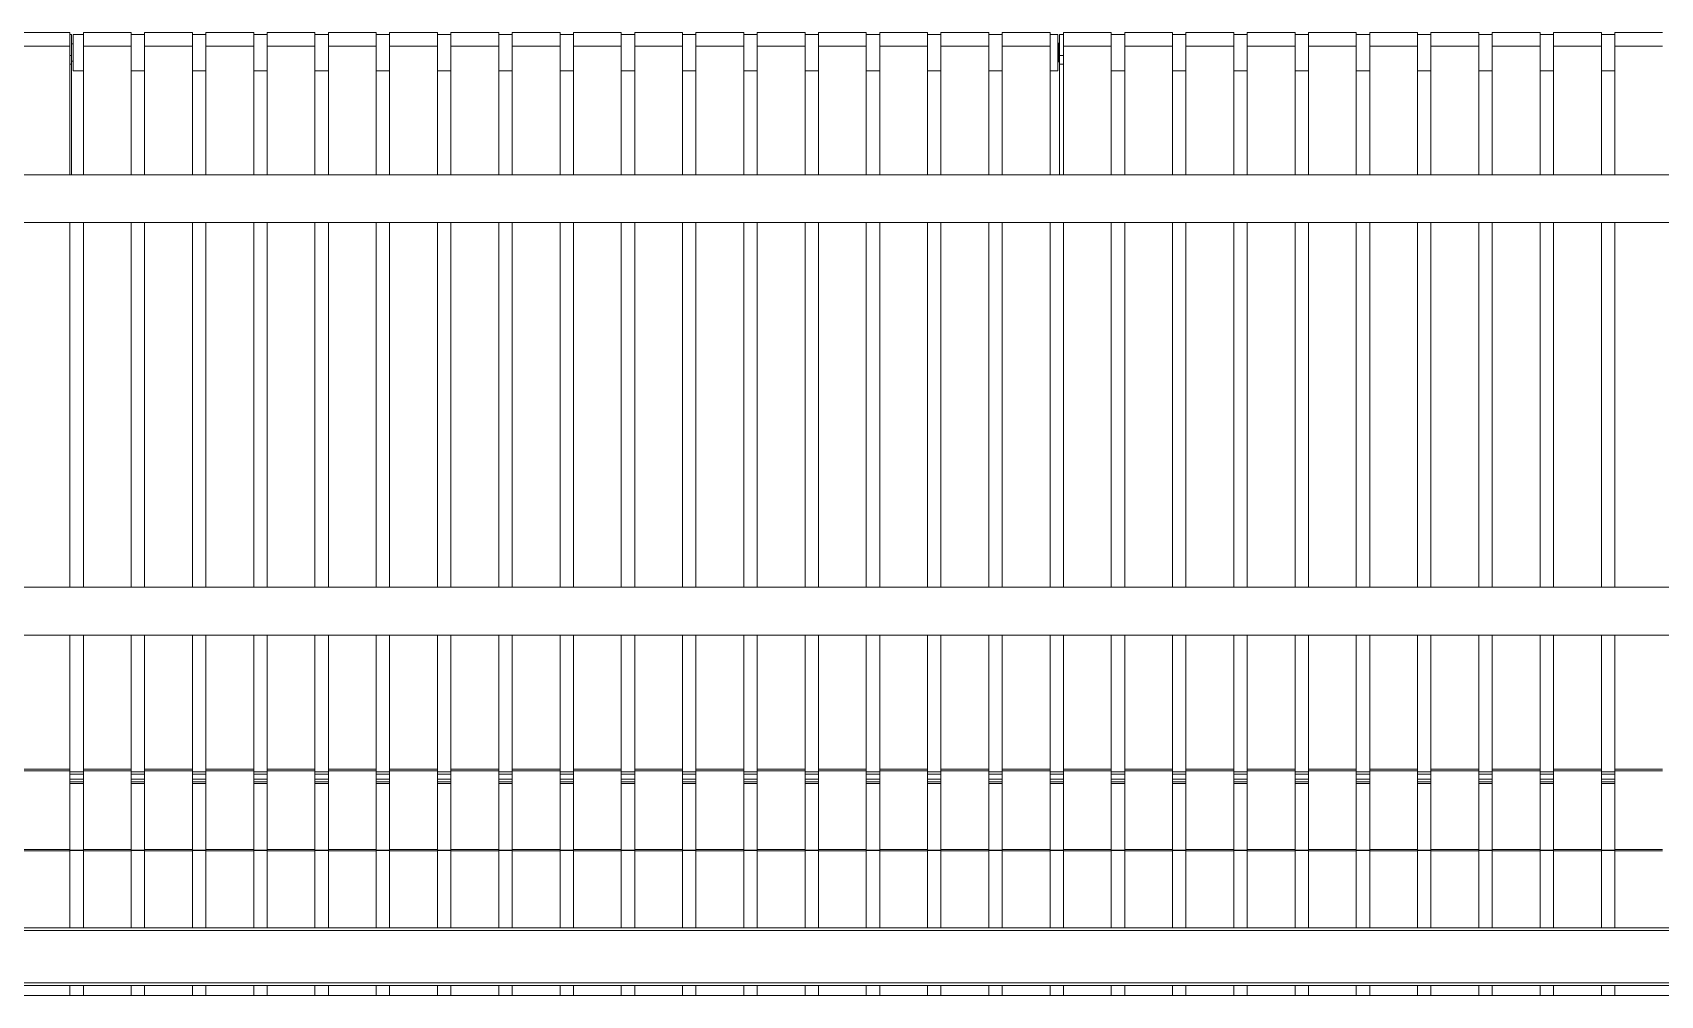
# Model space of a CAD drawing. Extents: x -2187 to 96136, y -11110 to 52208.
# Drawn here: x 16764 to 18465, y 16064 to 17070 of the extents above; entities that cross this region are included whole.
import ezdxf

# ---------------------------------------------------------------- set-up
doc = ezdxf.new("R2010")
doc.units = 0
doc.header["$LTSCALE"] = 1000
doc.header["$MEASUREMENT"] = 0

msp = doc.modelspace()

# ---------------------------------------------------------------- linework, layer by layer
at = {"color": 7, "linetype": 'Continuous', "lineweight": 15}
for p, q in [((16803.08, 17069.854), (16753.08, 17069.854)), ((16803.08, 17069.854), (16803.08, 17055.651)), ((16804.787, 17067.986), (16803.08, 17067.986)), ((16804.787, 17067.986), (16804.787, 17045.868)), ((16817.08, 17067.986), (16806.287, 17067.986)), ((16806.287, 17067.986), (16806.287, 17066.646)), ((16806.287, 17066.646), (16806.287, 17029.986)), ((16867.08, 17069.854), (16817.08, 17069.854)), ((16817.08, 17069.854), (16817.08, 17055.651)), ((16867.08, 17069.854), (16867.08, 17055.651)), ((16881.08, 17067.986), (16867.08, 17067.986)), ((16931.08, 17069.854), (16881.08, 17069.854)), ((16881.08, 17069.854), (16881.08, 17055.651)), ((16931.08, 17069.854), (16931.08, 17055.651)), ((16945.08, 17067.986), (16931.08, 17067.986)), ((16995.08, 17069.854), (16945.08, 17069.854)), ((16945.08, 17069.854), (16945.08, 17055.651)), ((16995.08, 17069.854), (16995.08, 17055.651)), ((17009.08, 17067.986), (16995.08, 17067.986)), ((17059.08, 17069.854), (17009.08, 17069.854)), ((17009.08, 17069.854), (17009.08, 17055.651)), ((17059.08, 17069.854), (17059.08, 17055.651)), ((17073.08, 17067.986), (17059.08, 17067.986)), ((17123.08, 17069.854), (17073.08, 17069.854)), ((17073.08, 17069.854), (17073.08, 17055.651)), ((17123.08, 17069.854), (17123.08, 17055.651)), ((17137.08, 17067.986), (17123.08, 17067.986)), ((17187.08, 17069.854), (17137.08, 17069.854)), ((17137.08, 17069.854), (17137.08, 17055.651)), ((17187.08, 17069.854), (17187.08, 17055.651)), ((17201.08, 17067.986), (17187.08, 17067.986)), ((17251.08, 17069.854), (17201.08, 17069.854)), ((17201.08, 17069.854), (17201.08, 17055.651)), ((17251.08, 17069.854), (17251.08, 17055.651)), ((17265.08, 17067.986), (17251.08, 17067.986)), ((17315.08, 17069.854), (17265.08, 17069.854)), ((17265.08, 17069.854), (17265.08, 17055.651)), ((17315.08, 17069.854), (17315.08, 17055.651)), ((17329.08, 17067.986), (17315.08, 17067.986)), ((17379.08, 17069.854), (17329.08, 17069.854)), ((17329.08, 17069.854), (17329.08, 17055.651)), ((17379.08, 17069.854), (17379.08, 17055.651)), ((17393.08, 17067.986), (17379.08, 17067.986)), ((17443.08, 17069.854), (17393.08, 17069.854)), ((17393.08, 17069.854), (17393.08, 17055.651)), ((17443.08, 17069.854), (17443.08, 17055.651)), ((17457.08, 17067.986), (17443.08, 17067.986)), ((17507.08, 17069.854), (17457.08, 17069.854)), ((17457.08, 17069.854), (17457.08, 17055.651)), ((17507.08, 17069.854), (17507.08, 17055.651)), ((17521.08, 17067.986), (17507.08, 17067.986)), ((17571.08, 17069.854), (17521.08, 17069.854)), ((17521.08, 17069.854), (17521.08, 17055.651)), ((17571.08, 17069.854), (17571.08, 17055.651)), ((17585.08, 17067.986), (17571.08, 17067.986)), ((17635.08, 17069.854), (17585.08, 17069.854)), ((17585.08, 17069.854), (17585.08, 17055.651)), ((17635.08, 17069.854), (17635.08, 17055.651)), ((17649.08, 17067.986), (17635.08, 17067.986)), ((17699.08, 17069.854), (17649.08, 17069.854)), ((17649.08, 17069.854), (17649.08, 17055.651)), ((17699.08, 17069.854), (17699.08, 17055.651)), ((17713.08, 17067.986), (17699.08, 17067.986)), ((17763.08, 17069.854), (17713.08, 17069.854)), ((17713.08, 17069.854), (17713.08, 17055.651)), ((17763.08, 17069.854), (17763.08, 17055.651)), ((17777.08, 17067.986), (17763.08, 17067.986)), ((17827.08, 17069.854), (17777.08, 17069.854)), ((17777.08, 17069.854), (17777.08, 17055.651)), ((17827.08, 17069.854), (17827.08, 17055.651)), ((17835.287, 17067.986), (17827.08, 17067.986)), ((17835.287, 17067.986), (17835.287, 17066.646)), ((17835.287, 17066.646), (17835.287, 17029.986)), ((17841.08, 17067.986), (17836.787, 17067.986)), ((17836.787, 17067.986), (17836.787, 17045.868)), ((17891.08, 17069.854), (17841.08, 17069.854)), ((17841.08, 17069.854), (17841.08, 17055.651)), ((17891.08, 17069.854), (17891.08, 17055.651)), ((17905.08, 17067.986), (17891.08, 17067.986)), ((17905.08, 17067.986), (17891.08, 17067.986)), ((17955.08, 17069.854), (17905.08, 17069.854)), ((17905.08, 17069.854), (17905.08, 17055.651)), ((17955.08, 17069.854), (17955.08, 17055.651)), ((17969.08, 17067.986), (17955.08, 17067.986)), ((17969.08, 17067.986), (17955.08, 17067.986)), ((18019.08, 17069.854), (17969.08, 17069.854)), ((17969.08, 17069.854), (17969.08, 17055.651)), ((18019.08, 17069.854), (18019.08, 17055.651)), ((18033.08, 17067.986), (18019.08, 17067.986)), ((18033.08, 17067.986), (18019.08, 17067.986)), ((18083.08, 17069.854), (18033.08, 17069.854)), ((18033.08, 17069.854), (18033.08, 17055.651)), ((18083.08, 17069.854), (18083.08, 17055.651)), ((18097.08, 17067.986), (18083.08, 17067.986)), ((18097.08, 17067.986), (18083.08, 17067.986)), ((18147.08, 17069.854), (18097.08, 17069.854)), ((18097.08, 17069.854), (18097.08, 17055.651)), ((18147.08, 17069.854), (18147.08, 17055.651)), ((18161.08, 17067.986), (18147.08, 17067.986)), ((18161.08, 17067.986), (18147.08, 17067.986)), ((18211.08, 17069.854), (18161.08, 17069.854)), ((18161.08, 17069.854), (18161.08, 17055.651)), ((18211.08, 17069.854), (18211.08, 17055.651)), ((18225.08, 17067.986), (18211.08, 17067.986)), ((18225.08, 17067.986), (18211.08, 17067.986)), ((18275.08, 17069.854), (18225.08, 17069.854)), ((18225.08, 17069.854), (18225.08, 17055.651)), ((18275.08, 17069.854), (18275.08, 17055.651)), ((18289.08, 17067.986), (18275.08, 17067.986)), ((18289.08, 17067.986), (18275.08, 17067.986)), ((18339.08, 17069.854), (18289.08, 17069.854)), ((18289.08, 17069.854), (18289.08, 17055.651)), ((18339.08, 17069.854), (18339.08, 17055.651)), ((18353.08, 17067.986), (18339.08, 17067.986)), ((18353.08, 17067.986), (18339.08, 17067.986)), ((18403.08, 17069.854), (18353.08, 17069.854)), ((18353.08, 17069.854), (18353.08, 17055.651)), ((18403.08, 17069.854), (18403.08, 17055.651)), ((18417.08, 17067.986), (18403.08, 17067.986)), ((18417.08, 17067.986), (18403.08, 17067.986)), ((18467.08, 17069.854), (18417.08, 17069.854)), ((18417.08, 17069.854), (18417.08, 17055.651)), ((16803.08, 17055.651), (16753.08, 17055.651)), ((16803.08, 16921.188), (16803.08, 17055.651)), ((16806.287, 17057.986), (16804.787, 17057.986)), ((16804.787, 17045.868), (16804.787, 17036.828)), ((16867.08, 17055.651), (16817.08, 17055.651)), ((16817.08, 16921.188), (16817.08, 17055.651)), ((16867.08, 16921.188), (16867.08, 17055.651)), ((16931.08, 17055.651), (16881.08, 17055.651)), ((16881.08, 16921.188), (16881.08, 17055.651)), ((16931.08, 16921.188), (16931.08, 17055.651)), ((16995.08, 17055.651), (16945.08, 17055.651)), ((16945.08, 16921.188), (16945.08, 17055.651)), ((16995.08, 16921.188), (16995.08, 17055.651)), ((17059.08, 17055.651), (17009.08, 17055.651)), ((17009.08, 16921.188), (17009.08, 17055.651)), ((17059.08, 16921.188), (17059.08, 17055.651)), ((17123.08, 17055.651), (17073.08, 17055.651)), ((17073.08, 16921.188), (17073.08, 17055.651)), ((17123.08, 16921.188), (17123.08, 17055.651)), ((17187.08, 17055.651), (17137.08, 17055.651)), ((17137.08, 16921.188), (17137.08, 17055.651)), ((17187.08, 16921.188), (17187.08, 17055.651)), ((17251.08, 17055.651), (17201.08, 17055.651)), ((17201.08, 16921.188), (17201.08, 17055.651)), ((17251.08, 16921.188), (17251.08, 17055.651)), ((17315.08, 17055.651), (17265.08, 17055.651)), ((17265.08, 16921.188), (17265.08, 17055.651)), ((17315.08, 16921.188), (17315.08, 17055.651)), ((17379.08, 17055.651), (17329.08, 17055.651)), ((17329.08, 16921.188), (17329.08, 17055.651)), ((17379.08, 16921.188), (17379.08, 17055.651)), ((17443.08, 17055.651), (17393.08, 17055.651)), ((17393.08, 16921.188), (17393.08, 17055.651)), ((17443.08, 16921.188), (17443.08, 17055.651)), ((17507.08, 17055.651), (17457.08, 17055.651)), ((17457.08, 16921.188), (17457.08, 17055.651)), ((17507.08, 16921.188), (17507.08, 17055.651)), ((17571.08, 17055.651), (17521.08, 17055.651)), ((17521.08, 16921.188), (17521.08, 17055.651)), ((17571.08, 16921.188), (17571.08, 17055.651)), ((17635.08, 17055.651), (17585.08, 17055.651)), ((17585.08, 16921.188), (17585.08, 17055.651)), ((17635.08, 16921.188), (17635.08, 17055.651)), ((17699.08, 17055.651), (17649.08, 17055.651)), ((17649.08, 16921.188), (17649.08, 17055.651)), ((17699.08, 16921.188), (17699.08, 17055.651)), ((17763.08, 17055.651), (17713.08, 17055.651)), ((17713.08, 16921.188), (17713.08, 17055.651)), ((17763.08, 16921.188), (17763.08, 17055.651)), ((17827.08, 17055.651), (17777.08, 17055.651)), ((17777.08, 16921.188), (17777.08, 17055.651)), ((17827.08, 16921.188), (17827.08, 17055.651)), ((17836.287, 17058.736), (17835.287, 17058.736)), ((17836.787, 17058.236), (17836.287, 17058.736)), ((17836.287, 17058.736), (17836.287, 17040.955)), ((17836.787, 17036.828), (17836.787, 17045.868)), ((17891.08, 17055.651), (17841.08, 17055.651)), ((17841.08, 16921.188), (17841.08, 17055.651)), ((17891.08, 16921.188), (17891.08, 17055.651)), ((17955.08, 17055.651), (17905.08, 17055.651)), ((17905.08, 16921.188), (17905.08, 17055.651)), ((17955.08, 16921.188), (17955.08, 17055.651)), ((18019.08, 17055.651), (17969.08, 17055.651)), ((17969.08, 16921.188), (17969.08, 17055.651)), ((18019.08, 16921.188), (18019.08, 17055.651)), ((18083.08, 17055.651), (18033.08, 17055.651)), ((18033.08, 16921.188), (18033.08, 17055.651)), ((18083.08, 16921.188), (18083.08, 17055.651)), ((18147.08, 17055.651), (18097.08, 17055.651)), ((18097.08, 16921.188), (18097.08, 17055.651)), ((18147.08, 16921.188), (18147.08, 17055.651)), ((18211.08, 17055.651), (18161.08, 17055.651)), ((18161.08, 16921.188), (18161.08, 17055.651)), ((18211.08, 16921.188), (18211.08, 17055.651)), ((18275.08, 17055.651), (18225.08, 17055.651)), ((18225.08, 16921.188), (18225.08, 17055.651)), ((18275.08, 16921.188), (18275.08, 17055.651)), ((18339.08, 17055.651), (18289.08, 17055.651)), ((18289.08, 16921.188), (18289.08, 17055.651)), ((18339.08, 16921.188), (18339.08, 17055.651)), ((18403.08, 17055.651), (18353.08, 17055.651)), ((18353.08, 16921.188), (18353.08, 17055.651)), ((18403.08, 16921.188), (18403.08, 17055.651)), ((18467.08, 17055.651), (18417.08, 17055.651)), ((18417.08, 16921.188), (18417.08, 17055.651)), ((16804.787, 17039.986), (16806.287, 17039.986)), ((16804.787, 17036.828), (16804.787, 16921.188)), ((16806.287, 17029.986), (16817.08, 17029.986)), ((16867.08, 17029.986), (16881.08, 17029.986)), ((16931.08, 17029.986), (16945.08, 17029.986)), ((16995.08, 17029.986), (17009.08, 17029.986)), ((17059.08, 17029.986), (17073.08, 17029.986)), ((17123.08, 17029.986), (17137.08, 17029.986)), ((17187.08, 17029.986), (17201.08, 17029.986)), ((17251.08, 17029.986), (17265.08, 17029.986)), ((17315.08, 17029.986), (17329.08, 17029.986)), ((17379.08, 17029.986), (17393.08, 17029.986)), ((17443.08, 17029.986), (17457.08, 17029.986)), ((17507.08, 17029.986), (17521.08, 17029.986)), ((17571.08, 17029.986), (17585.08, 17029.986)), ((17635.08, 17029.986), (17649.08, 17029.986)), ((17699.08, 17029.986), (17713.08, 17029.986)), ((17763.08, 17029.986), (17777.08, 17029.986)), ((17827.08, 17029.986), (17835.287, 17029.986)), ((17835.287, 17039.236), (17836.287, 17039.236)), ((17836.287, 17040.955), (17836.287, 17039.236)), ((17836.287, 17039.236), (17836.787, 17039.736)), ((17836.787, 17036.828), (17836.787, 16921.188)), ((17891.08, 17029.986), (17905.08, 17029.986)), ((17891.08, 17029.986), (17905.08, 17029.986)), ((17955.08, 17029.986), (17969.08, 17029.986)), ((17955.08, 17029.986), (17969.08, 17029.986)), ((18019.08, 17029.986), (18033.08, 17029.986)), ((18019.08, 17029.986), (18033.08, 17029.986)), ((18083.08, 17029.986), (18097.08, 17029.986)), ((18083.08, 17029.986), (18097.08, 17029.986)), ((18147.08, 17029.986), (18161.08, 17029.986)), ((18147.08, 17029.986), (18161.08, 17029.986)), ((18211.08, 17029.986), (18225.08, 17029.986)), ((18211.08, 17029.986), (18225.08, 17029.986)), ((18275.08, 17029.986), (18289.08, 17029.986)), ((18275.08, 17029.986), (18289.08, 17029.986)), ((18339.08, 17029.986), (18353.08, 17029.986)), ((18339.08, 17029.986), (18353.08, 17029.986)), ((18403.08, 17029.986), (18417.08, 17029.986)), ((18403.08, 17029.986), (18417.08, 17029.986)), ((18959.712, 16921.188), (15682.712, 16921.188)), ((15682.712, 16871.188), (18959.712, 16871.188)), ((16803.08, 16490.234), (16803.08, 16871.188)), ((16817.08, 16490.234), (16817.08, 16871.188)), ((16867.08, 16490.234), (16867.08, 16871.188)), ((16881.08, 16490.234), (16881.08, 16871.188)), ((16931.08, 16490.234), (16931.08, 16871.188)), ((16945.08, 16490.234), (16945.08, 16871.188)), ((16995.08, 16490.234), (16995.08, 16871.188)), ((17009.08, 16490.234), (17009.08, 16871.188)), ((17059.08, 16490.234), (17059.08, 16871.188)), ((17073.08, 16490.234), (17073.08, 16871.188)), ((17123.08, 16490.234), (17123.08, 16871.188)), ((17137.08, 16490.234), (17137.08, 16871.188)), ((17187.08, 16490.234), (17187.08, 16871.188)), ((17201.08, 16490.234), (17201.08, 16871.188)), ((17251.08, 16490.234), (17251.08, 16871.188)), ((17265.08, 16490.234), (17265.08, 16871.188)), ((17315.08, 16490.234), (17315.08, 16871.188)), ((17329.08, 16490.234), (17329.08, 16871.188)), ((17379.08, 16490.234), (17379.08, 16871.188)), ((17393.08, 16490.234), (17393.08, 16871.188)), ((17443.08, 16490.234), (17443.08, 16871.188)), ((17457.08, 16490.234), (17457.08, 16871.188)), ((17507.08, 16490.234), (17507.08, 16871.188)), ((17521.08, 16490.234), (17521.08, 16871.188)), ((17571.08, 16490.234), (17571.08, 16871.188)), ((17585.08, 16490.234), (17585.08, 16871.188)), ((17635.08, 16490.234), (17635.08, 16871.188)), ((17649.08, 16490.234), (17649.08, 16871.188)), ((17699.08, 16490.234), (17699.08, 16871.188)), ((17713.08, 16490.234), (17713.08, 16871.188)), ((17763.08, 16490.234), (17763.08, 16871.188)), ((17777.08, 16490.234), (17777.08, 16871.188)), ((17827.08, 16490.234), (17827.08, 16871.188)), ((17841.08, 16490.234), (17841.08, 16871.188)), ((17891.08, 16490.234), (17891.08, 16871.188)), ((17905.08, 16490.234), (17905.08, 16871.188)), ((17955.08, 16490.234), (17955.08, 16871.188)), ((17969.08, 16490.234), (17969.08, 16871.188)), ((18019.08, 16490.234), (18019.08, 16871.188)), ((18033.08, 16490.234), (18033.08, 16871.188)), ((18083.08, 16490.234), (18083.08, 16871.188)), ((18097.08, 16490.234), (18097.08, 16871.188)), ((18147.08, 16490.234), (18147.08, 16871.188)), ((18161.08, 16490.234), (18161.08, 16871.188)), ((18211.08, 16490.234), (18211.08, 16871.188)), ((18225.08, 16490.234), (18225.08, 16871.188)), ((18275.08, 16490.234), (18275.08, 16871.188)), ((18289.08, 16490.234), (18289.08, 16871.188)), ((18339.08, 16490.234), (18339.08, 16871.188)), ((18353.08, 16490.234), (18353.08, 16871.188)), ((18403.08, 16490.234), (18403.08, 16871.188)), ((18417.08, 16490.234), (18417.08, 16871.188)), ((18959.712, 16490.234), (15682.712, 16490.234)), ((15682.712, 16440.234), (18959.712, 16440.234)), ((16803.08, 16299.937), (16803.08, 16440.234)), ((16817.08, 16299.937), (16817.08, 16440.234)), ((16867.08, 16299.937), (16867.08, 16440.234)), ((16881.08, 16299.937), (16881.08, 16440.234)), ((16931.08, 16299.937), (16931.08, 16440.234)), ((16945.08, 16299.937), (16945.08, 16440.234)), ((16995.08, 16299.937), (16995.08, 16440.234)), ((17009.08, 16299.937), (17009.08, 16440.234)), ((17059.08, 16299.937), (17059.08, 16440.234)), ((17073.08, 16299.937), (17073.08, 16440.234)), ((17123.08, 16299.937), (17123.08, 16440.234)), ((17137.08, 16299.937), (17137.08, 16440.234)), ((17187.08, 16299.937), (17187.08, 16440.234)), ((17201.08, 16299.937), (17201.08, 16440.234)), ((17251.08, 16299.937), (17251.08, 16440.234)), ((17265.08, 16299.937), (17265.08, 16440.234)), ((17315.08, 16299.937), (17315.08, 16440.234)), ((17329.08, 16299.937), (17329.08, 16440.234)), ((17379.08, 16299.937), (17379.08, 16440.234)), ((17393.08, 16299.937), (17393.08, 16440.234)), ((17443.08, 16299.937), (17443.08, 16440.234)), ((17457.08, 16299.937), (17457.08, 16440.234)), ((17507.08, 16299.937), (17507.08, 16440.234)), ((17521.08, 16299.937), (17521.08, 16440.234)), ((17571.08, 16299.937), (17571.08, 16440.234)), ((17585.08, 16299.937), (17585.08, 16440.234)), ((17635.08, 16299.937), (17635.08, 16440.234)), ((17649.08, 16299.937), (17649.08, 16440.234)), ((17699.08, 16299.937), (17699.08, 16440.234)), ((17713.08, 16299.937), (17713.08, 16440.234)), ((17763.08, 16299.937), (17763.08, 16440.234)), ((17777.08, 16299.937), (17777.08, 16440.234)), ((17827.08, 16299.937), (17827.08, 16440.234)), ((17841.08, 16299.937), (17841.08, 16440.234)), ((17891.08, 16299.937), (17891.08, 16440.234)), ((17905.08, 16299.937), (17905.08, 16440.234)), ((17955.08, 16299.937), (17955.08, 16440.234)), ((17969.08, 16299.937), (17969.08, 16440.234)), ((18019.08, 16299.937), (18019.08, 16440.234)), ((18033.08, 16299.937), (18033.08, 16440.234)), ((18083.08, 16299.937), (18083.08, 16440.234)), ((18097.08, 16299.937), (18097.08, 16440.234)), ((18147.08, 16299.937), (18147.08, 16440.234)), ((18161.08, 16299.937), (18161.08, 16440.234)), ((18211.08, 16299.937), (18211.08, 16440.234)), ((18225.08, 16299.937), (18225.08, 16440.234)), ((18275.08, 16299.937), (18275.08, 16440.234)), ((18289.08, 16299.937), (18289.08, 16440.234)), ((18339.08, 16299.937), (18339.08, 16440.234)), ((18353.08, 16299.937), (18353.08, 16440.234)), ((18403.08, 16299.937), (18403.08, 16440.234)), ((18417.08, 16299.937), (18417.08, 16440.234)), ((16803.08, 16299.937), (16753.08, 16299.937)), ((16803.08, 16298.135), (16753.08, 16298.135)), ((16803.08, 16298.135), (16803.08, 16299.937)), ((16803.08, 16216.256), (16803.08, 16298.135)), ((16867.08, 16299.937), (16817.08, 16299.937)), ((16817.08, 16298.135), (16817.08, 16299.937)), ((16867.08, 16298.135), (16817.08, 16298.135)), ((16817.08, 16216.256), (16817.08, 16298.135)), ((16867.08, 16298.135), (16867.08, 16299.937)), ((16867.08, 16216.256), (16867.08, 16298.135)), ((16931.08, 16299.937), (16881.08, 16299.937)), ((16881.08, 16298.135), (16881.08, 16299.937)), ((16931.08, 16298.135), (16881.08, 16298.135)), ((16881.08, 16216.256), (16881.08, 16298.135)), ((16931.08, 16298.135), (16931.08, 16299.937)), ((16931.08, 16216.256), (16931.08, 16298.135)), ((16995.08, 16299.937), (16945.08, 16299.937)), ((16945.08, 16298.135), (16945.08, 16299.937)), ((16995.08, 16298.135), (16945.08, 16298.135)), ((16945.08, 16216.256), (16945.08, 16298.135)), ((16995.08, 16298.135), (16995.08, 16299.937)), ((16995.08, 16216.256), (16995.08, 16298.135)), ((17059.08, 16299.937), (17009.08, 16299.937)), ((17009.08, 16298.135), (17009.08, 16299.937)), ((17059.08, 16298.135), (17009.08, 16298.135)), ((17009.08, 16216.256), (17009.08, 16298.135)), ((17059.08, 16298.135), (17059.08, 16299.937)), ((17059.08, 16216.256), (17059.08, 16298.135)), ((17123.08, 16299.937), (17073.08, 16299.937)), ((17073.08, 16298.135), (17073.08, 16299.937)), ((17123.08, 16298.135), (17073.08, 16298.135)), ((17073.08, 16216.256), (17073.08, 16298.135)), ((17123.08, 16298.135), (17123.08, 16299.937)), ((17123.08, 16216.256), (17123.08, 16298.135)), ((17187.08, 16299.937), (17137.08, 16299.937)), ((17137.08, 16298.135), (17137.08, 16299.937)), ((17187.08, 16298.135), (17137.08, 16298.135)), ((17137.08, 16216.256), (17137.08, 16298.135)), ((17187.08, 16298.135), (17187.08, 16299.937)), ((17187.08, 16216.256), (17187.08, 16298.135)), ((17251.08, 16299.937), (17201.08, 16299.937)), ((17201.08, 16298.135), (17201.08, 16299.937)), ((17251.08, 16298.135), (17201.08, 16298.135)), ((17201.08, 16216.256), (17201.08, 16298.135)), ((17251.08, 16298.135), (17251.08, 16299.937)), ((17251.08, 16216.256), (17251.08, 16298.135)), ((17315.08, 16299.937), (17265.08, 16299.937)), ((17265.08, 16298.135), (17265.08, 16299.937)), ((17315.08, 16298.135), (17265.08, 16298.135)), ((17265.08, 16216.256), (17265.08, 16298.135)), ((17315.08, 16298.135), (17315.08, 16299.937)), ((17315.08, 16216.256), (17315.08, 16298.135)), ((17379.08, 16299.937), (17329.08, 16299.937)), ((17329.08, 16298.135), (17329.08, 16299.937)), ((17379.08, 16298.135), (17329.08, 16298.135)), ((17329.08, 16216.256), (17329.08, 16298.135)), ((17379.08, 16298.135), (17379.08, 16299.937)), ((17379.08, 16216.256), (17379.08, 16298.135)), ((17443.08, 16299.937), (17393.08, 16299.937)), ((17393.08, 16298.135), (17393.08, 16299.937)), ((17443.08, 16298.135), (17393.08, 16298.135)), ((17393.08, 16216.256), (17393.08, 16298.135)), ((17443.08, 16298.135), (17443.08, 16299.937)), ((17443.08, 16216.256), (17443.08, 16298.135)), ((17507.08, 16299.937), (17457.08, 16299.937)), ((17457.08, 16298.135), (17457.08, 16299.937)), ((17507.08, 16298.135), (17457.08, 16298.135)), ((17457.08, 16216.256), (17457.08, 16298.135)), ((17507.08, 16298.135), (17507.08, 16299.937)), ((17507.08, 16216.256), (17507.08, 16298.135)), ((17571.08, 16299.937), (17521.08, 16299.937)), ((17521.08, 16298.135), (17521.08, 16299.937)), ((17571.08, 16298.135), (17521.08, 16298.135)), ((17521.08, 16216.256), (17521.08, 16298.135)), ((17571.08, 16298.135), (17571.08, 16299.937)), ((17571.08, 16216.256), (17571.08, 16298.135)), ((17635.08, 16299.937), (17585.08, 16299.937)), ((17585.08, 16298.135), (17585.08, 16299.937)), ((17635.08, 16298.135), (17585.08, 16298.135)), ((17585.08, 16216.256), (17585.08, 16298.135)), ((17635.08, 16298.135), (17635.08, 16299.937)), ((17635.08, 16216.256), (17635.08, 16298.135)), ((17699.08, 16299.937), (17649.08, 16299.937)), ((17649.08, 16298.135), (17649.08, 16299.937)), ((17699.08, 16298.135), (17649.08, 16298.135)), ((17649.08, 16216.256), (17649.08, 16298.135)), ((17699.08, 16298.135), (17699.08, 16299.937)), ((17699.08, 16216.256), (17699.08, 16298.135)), ((17763.08, 16299.937), (17713.08, 16299.937)), ((17713.08, 16298.135), (17713.08, 16299.937)), ((17763.08, 16298.135), (17713.08, 16298.135)), ((17713.08, 16216.256), (17713.08, 16298.135)), ((17763.08, 16298.135), (17763.08, 16299.937)), ((17763.08, 16216.256), (17763.08, 16298.135)), ((17827.08, 16299.937), (17777.08, 16299.937)), ((17777.08, 16298.135), (17777.08, 16299.937)), ((17827.08, 16298.135), (17777.08, 16298.135)), ((17777.08, 16216.256), (17777.08, 16298.135)), ((17827.08, 16298.135), (17827.08, 16299.937)), ((17827.08, 16216.256), (17827.08, 16298.135)), ((17891.08, 16299.937), (17841.08, 16299.937)), ((17841.08, 16298.135), (17841.08, 16299.937)), ((17891.08, 16298.135), (17841.08, 16298.135)), ((17841.08, 16216.256), (17841.08, 16298.135)), ((17891.08, 16298.135), (17891.08, 16299.937)), ((17891.08, 16216.256), (17891.08, 16298.135)), ((17955.08, 16299.937), (17905.08, 16299.937)), ((17905.08, 16298.135), (17905.08, 16299.937)), ((17955.08, 16298.135), (17905.08, 16298.135)), ((17905.08, 16216.256), (17905.08, 16298.135)), ((17955.08, 16298.135), (17955.08, 16299.937)), ((17955.08, 16216.256), (17955.08, 16298.135)), ((18019.08, 16299.937), (17969.08, 16299.937)), ((17969.08, 16298.135), (17969.08, 16299.937)), ((18019.08, 16298.135), (17969.08, 16298.135)), ((17969.08, 16216.256), (17969.08, 16298.135)), ((18019.08, 16298.135), (18019.08, 16299.937)), ((18019.08, 16216.256), (18019.08, 16298.135)), ((18083.08, 16299.937), (18033.08, 16299.937)), ((18033.08, 16298.135), (18033.08, 16299.937)), ((18083.08, 16298.135), (18033.08, 16298.135)), ((18033.08, 16216.256), (18033.08, 16298.135)), ((18083.08, 16298.135), (18083.08, 16299.937)), ((18083.08, 16216.256), (18083.08, 16298.135)), ((18147.08, 16299.937), (18097.08, 16299.937)), ((18097.08, 16298.135), (18097.08, 16299.937)), ((18147.08, 16298.135), (18097.08, 16298.135)), ((18097.08, 16216.256), (18097.08, 16298.135)), ((18147.08, 16298.135), (18147.08, 16299.937)), ((18147.08, 16216.256), (18147.08, 16298.135)), ((18211.08, 16299.937), (18161.08, 16299.937)), ((18161.08, 16298.135), (18161.08, 16299.937)), ((18211.08, 16298.135), (18161.08, 16298.135)), ((18161.08, 16216.256), (18161.08, 16298.135)), ((18211.08, 16298.135), (18211.08, 16299.937)), ((18211.08, 16216.256), (18211.08, 16298.135)), ((18275.08, 16299.937), (18225.08, 16299.937)), ((18225.08, 16298.135), (18225.08, 16299.937)), ((18275.08, 16298.135), (18225.08, 16298.135)), ((18225.08, 16216.256), (18225.08, 16298.135)), ((18275.08, 16298.135), (18275.08, 16299.937)), ((18275.08, 16216.256), (18275.08, 16298.135)), ((18339.08, 16299.937), (18289.08, 16299.937)), ((18289.08, 16298.135), (18289.08, 16299.937)), ((18339.08, 16298.135), (18289.08, 16298.135)), ((18289.08, 16216.256), (18289.08, 16298.135)), ((18339.08, 16298.135), (18339.08, 16299.937)), ((18339.08, 16216.256), (18339.08, 16298.135)), ((18403.08, 16299.937), (18353.08, 16299.937)), ((18353.08, 16298.135), (18353.08, 16299.937)), ((18403.08, 16298.135), (18353.08, 16298.135)), ((18353.08, 16216.256), (18353.08, 16298.135)), ((18403.08, 16298.135), (18403.08, 16299.937)), ((18403.08, 16216.256), (18403.08, 16298.135)), ((18467.08, 16299.937), (18417.08, 16299.937)), ((18417.08, 16298.135), (18417.08, 16299.937)), ((18467.08, 16298.135), (18417.08, 16298.135)), ((18417.08, 16216.256), (18417.08, 16298.135)), ((16803.08, 16289.449), (16817.08, 16289.449)), ((16817.08, 16286.938), (16803.08, 16286.938)), ((16867.08, 16289.449), (16881.08, 16289.449)), ((16881.08, 16286.938), (16867.08, 16286.938)), ((16931.08, 16289.449), (16945.08, 16289.449)), ((16945.08, 16286.938), (16931.08, 16286.938)), ((16995.08, 16289.449), (17009.08, 16289.449)), ((17009.08, 16286.938), (16995.08, 16286.938)), ((17059.08, 16289.449), (17073.08, 16289.449)), ((17073.08, 16286.938), (17059.08, 16286.938)), ((17123.08, 16289.449), (17137.08, 16289.449)), ((17137.08, 16286.938), (17123.08, 16286.938)), ((17187.08, 16289.449), (17201.08, 16289.449)), ((17201.08, 16286.938), (17187.08, 16286.938)), ((17251.08, 16289.449), (17265.08, 16289.449)), ((17265.08, 16286.938), (17251.08, 16286.938)), ((17315.08, 16289.449), (17329.08, 16289.449)), ((17329.08, 16286.938), (17315.08, 16286.938)), ((17379.08, 16289.449), (17393.08, 16289.449)), ((17393.08, 16286.938), (17379.08, 16286.938)), ((17443.08, 16289.449), (17457.08, 16289.449)), ((17457.08, 16286.938), (17443.08, 16286.938)), ((17507.08, 16289.449), (17521.08, 16289.449)), ((17521.08, 16286.938), (17507.08, 16286.938)), ((17571.08, 16289.449), (17585.08, 16289.449)), ((17585.08, 16286.938), (17571.08, 16286.938)), ((17635.08, 16289.449), (17649.08, 16289.449)), ((17649.08, 16286.938), (17635.08, 16286.938)), ((17699.08, 16289.449), (17713.08, 16289.449)), ((17713.08, 16286.938), (17699.08, 16286.938)), ((17763.08, 16289.449), (17777.08, 16289.449)), ((17777.08, 16286.938), (17763.08, 16286.938)), ((17827.08, 16289.449), (17841.08, 16289.449)), ((17841.08, 16286.938), (17827.08, 16286.938)), ((17891.08, 16289.449), (17905.08, 16289.449)), ((17905.08, 16286.938), (17891.08, 16286.938)), ((17955.08, 16289.449), (17969.08, 16289.449)), ((17969.08, 16286.938), (17955.08, 16286.938)), ((18019.08, 16289.449), (18033.08, 16289.449)), ((18033.08, 16286.938), (18019.08, 16286.938)), ((18083.08, 16289.449), (18097.08, 16289.449)), ((18097.08, 16286.938), (18083.08, 16286.938)), ((18147.08, 16289.449), (18161.08, 16289.449)), ((18161.08, 16286.938), (18147.08, 16286.938)), ((18211.08, 16289.449), (18225.08, 16289.449)), ((18225.08, 16286.938), (18211.08, 16286.938)), ((18275.08, 16289.449), (18289.08, 16289.449)), ((18289.08, 16286.938), (18275.08, 16286.938)), ((18339.08, 16289.449), (18353.08, 16289.449)), ((18353.08, 16286.938), (18339.08, 16286.938)), ((18403.08, 16289.449), (18417.08, 16289.449)), ((18417.08, 16286.938), (18403.08, 16286.938)), ((16803.08, 16216.256), (16753.08, 16216.256)), ((16803.08, 16214.802), (16753.08, 16214.802)), ((16803.08, 16214.802), (16803.08, 16216.256)), ((16803.08, 16134.103), (16803.08, 16214.802)), ((16867.08, 16216.256), (16817.08, 16216.256)), ((16817.08, 16214.802), (16817.08, 16216.256)), ((16867.08, 16214.802), (16817.08, 16214.802)), ((16817.08, 16134.103), (16817.08, 16214.802)), ((16867.08, 16214.802), (16867.08, 16216.256)), ((16867.08, 16134.103), (16867.08, 16214.802)), ((16931.08, 16216.256), (16881.08, 16216.256)), ((16881.08, 16214.802), (16881.08, 16216.256)), ((16931.08, 16214.802), (16881.08, 16214.802)), ((16881.08, 16134.103), (16881.08, 16214.802)), ((16931.08, 16214.802), (16931.08, 16216.256)), ((16931.08, 16134.103), (16931.08, 16214.802)), ((16995.08, 16216.256), (16945.08, 16216.256)), ((16945.08, 16214.802), (16945.08, 16216.256)), ((16995.08, 16214.802), (16945.08, 16214.802)), ((16945.08, 16134.103), (16945.08, 16214.802)), ((16995.08, 16214.802), (16995.08, 16216.256)), ((16995.08, 16134.103), (16995.08, 16214.802)), ((17059.08, 16216.256), (17009.08, 16216.256)), ((17009.08, 16214.802), (17009.08, 16216.256)), ((17059.08, 16214.802), (17009.08, 16214.802)), ((17009.08, 16134.103), (17009.08, 16214.802)), ((17059.08, 16214.802), (17059.08, 16216.256)), ((17059.08, 16134.103), (17059.08, 16214.802)), ((17123.08, 16216.256), (17073.08, 16216.256)), ((17073.08, 16214.802), (17073.08, 16216.256)), ((17123.08, 16214.802), (17073.08, 16214.802)), ((17073.08, 16134.103), (17073.08, 16214.802)), ((17123.08, 16214.802), (17123.08, 16216.256)), ((17123.08, 16134.103), (17123.08, 16214.802)), ((17187.08, 16216.256), (17137.08, 16216.256)), ((17137.08, 16214.802), (17137.08, 16216.256)), ((17187.08, 16214.802), (17137.08, 16214.802)), ((17137.08, 16134.103), (17137.08, 16214.802)), ((17187.08, 16214.802), (17187.08, 16216.256)), ((17187.08, 16134.103), (17187.08, 16214.802)), ((17251.08, 16216.256), (17201.08, 16216.256)), ((17201.08, 16214.802), (17201.08, 16216.256)), ((17251.08, 16214.802), (17201.08, 16214.802)), ((17201.08, 16134.103), (17201.08, 16214.802)), ((17251.08, 16214.802), (17251.08, 16216.256)), ((17251.08, 16134.103), (17251.08, 16214.802)), ((17315.08, 16216.256), (17265.08, 16216.256)), ((17265.08, 16214.802), (17265.08, 16216.256)), ((17315.08, 16214.802), (17265.08, 16214.802)), ((17265.08, 16134.103), (17265.08, 16214.802)), ((17315.08, 16214.802), (17315.08, 16216.256)), ((17315.08, 16134.103), (17315.08, 16214.802)), ((17379.08, 16216.256), (17329.08, 16216.256)), ((17329.08, 16214.802), (17329.08, 16216.256)), ((17379.08, 16214.802), (17329.08, 16214.802)), ((17329.08, 16134.103), (17329.08, 16214.802)), ((17379.08, 16214.802), (17379.08, 16216.256)), ((17379.08, 16134.103), (17379.08, 16214.802)), ((17443.08, 16216.256), (17393.08, 16216.256)), ((17393.08, 16214.802), (17393.08, 16216.256)), ((17443.08, 16214.802), (17393.08, 16214.802)), ((17393.08, 16134.103), (17393.08, 16214.802)), ((17443.08, 16214.802), (17443.08, 16216.256)), ((17443.08, 16134.103), (17443.08, 16214.802)), ((17507.08, 16216.256), (17457.08, 16216.256)), ((17457.08, 16214.802), (17457.08, 16216.256)), ((17507.08, 16214.802), (17457.08, 16214.802)), ((17457.08, 16134.103), (17457.08, 16214.802)), ((17507.08, 16214.802), (17507.08, 16216.256)), ((17507.08, 16134.103), (17507.08, 16214.802)), ((17571.08, 16216.256), (17521.08, 16216.256)), ((17521.08, 16214.802), (17521.08, 16216.256)), ((17571.08, 16214.802), (17521.08, 16214.802)), ((17521.08, 16134.103), (17521.08, 16214.802)), ((17571.08, 16214.802), (17571.08, 16216.256)), ((17571.08, 16134.103), (17571.08, 16214.802)), ((17635.08, 16216.256), (17585.08, 16216.256)), ((17585.08, 16214.802), (17585.08, 16216.256)), ((17635.08, 16214.802), (17585.08, 16214.802)), ((17585.08, 16134.103), (17585.08, 16214.802)), ((17635.08, 16214.802), (17635.08, 16216.256)), ((17635.08, 16134.103), (17635.08, 16214.802)), ((17699.08, 16216.256), (17649.08, 16216.256)), ((17649.08, 16214.802), (17649.08, 16216.256)), ((17699.08, 16214.802), (17649.08, 16214.802)), ((17649.08, 16134.103), (17649.08, 16214.802)), ((17699.08, 16214.802), (17699.08, 16216.256)), ((17699.08, 16134.103), (17699.08, 16214.802)), ((17763.08, 16216.256), (17713.08, 16216.256)), ((17713.08, 16214.802), (17713.08, 16216.256)), ((17763.08, 16214.802), (17713.08, 16214.802)), ((17713.08, 16134.103), (17713.08, 16214.802)), ((17763.08, 16214.802), (17763.08, 16216.256)), ((17763.08, 16134.103), (17763.08, 16214.802)), ((17827.08, 16216.256), (17777.08, 16216.256)), ((17777.08, 16214.802), (17777.08, 16216.256)), ((17827.08, 16214.802), (17777.08, 16214.802)), ((17777.08, 16134.103), (17777.08, 16214.802)), ((17827.08, 16214.802), (17827.08, 16216.256)), ((17827.08, 16134.103), (17827.08, 16214.802)), ((17891.08, 16216.256), (17841.08, 16216.256)), ((17841.08, 16214.802), (17841.08, 16216.256)), ((17891.08, 16214.802), (17841.08, 16214.802)), ((17841.08, 16134.103), (17841.08, 16214.802)), ((17891.08, 16214.802), (17891.08, 16216.256)), ((17891.08, 16134.103), (17891.08, 16214.802)), ((17955.08, 16216.256), (17905.08, 16216.256)), ((17905.08, 16214.802), (17905.08, 16216.256)), ((17955.08, 16214.802), (17905.08, 16214.802)), ((17905.08, 16134.103), (17905.08, 16214.802)), ((17955.08, 16214.802), (17955.08, 16216.256)), ((17955.08, 16134.103), (17955.08, 16214.802)), ((18019.08, 16216.256), (17969.08, 16216.256)), ((17969.08, 16214.802), (17969.08, 16216.256)), ((18019.08, 16214.802), (17969.08, 16214.802)), ((17969.08, 16134.103), (17969.08, 16214.802)), ((18019.08, 16214.802), (18019.08, 16216.256)), ((18019.08, 16134.103), (18019.08, 16214.802)), ((18083.08, 16216.256), (18033.08, 16216.256)), ((18033.08, 16214.802), (18033.08, 16216.256)), ((18083.08, 16214.802), (18033.08, 16214.802)), ((18033.08, 16134.103), (18033.08, 16214.802)), ((18083.08, 16214.802), (18083.08, 16216.256)), ((18083.08, 16134.103), (18083.08, 16214.802)), ((18147.08, 16216.256), (18097.08, 16216.256)), ((18097.08, 16214.802), (18097.08, 16216.256)), ((18147.08, 16214.802), (18097.08, 16214.802)), ((18097.08, 16134.103), (18097.08, 16214.802)), ((18147.08, 16214.802), (18147.08, 16216.256)), ((18147.08, 16134.103), (18147.08, 16214.802)), ((18211.08, 16216.256), (18161.08, 16216.256)), ((18161.08, 16214.802), (18161.08, 16216.256)), ((18211.08, 16214.802), (18161.08, 16214.802)), ((18161.08, 16134.103), (18161.08, 16214.802)), ((18211.08, 16214.802), (18211.08, 16216.256)), ((18211.08, 16134.103), (18211.08, 16214.802)), ((18275.08, 16216.256), (18225.08, 16216.256)), ((18225.08, 16214.802), (18225.08, 16216.256)), ((18275.08, 16214.802), (18225.08, 16214.802)), ((18225.08, 16134.103), (18225.08, 16214.802)), ((18275.08, 16214.802), (18275.08, 16216.256)), ((18275.08, 16134.103), (18275.08, 16214.802)), ((18339.08, 16216.256), (18289.08, 16216.256)), ((18289.08, 16214.802), (18289.08, 16216.256)), ((18339.08, 16214.802), (18289.08, 16214.802)), ((18289.08, 16134.103), (18289.08, 16214.802)), ((18339.08, 16214.802), (18339.08, 16216.256)), ((18339.08, 16134.103), (18339.08, 16214.802)), ((18403.08, 16216.256), (18353.08, 16216.256)), ((18353.08, 16214.802), (18353.08, 16216.256)), ((18403.08, 16214.802), (18353.08, 16214.802)), ((18353.08, 16134.103), (18353.08, 16214.802)), ((18403.08, 16214.802), (18403.08, 16216.256)), ((18403.08, 16134.103), (18403.08, 16214.802)), ((18467.08, 16216.256), (18417.08, 16216.256)), ((18417.08, 16214.802), (18417.08, 16216.256)), ((18467.08, 16214.802), (18417.08, 16214.802)), ((18417.08, 16134.103), (18417.08, 16214.802)), ((19035.434, 16131.603), (15594.141, 16131.603)), ((15594.641, 16134.103), (19034.934, 16134.103)), ((15594.141, 16076.603), (19035.434, 16076.603)), ((19035.287, 16074.103), (15594.287, 16074.103)), ((16803.08, 16063.557), (16803.08, 16074.103)), ((16817.08, 16063.557), (16817.08, 16074.103)), ((16867.08, 16063.557), (16867.08, 16074.103)), ((16881.08, 16063.557), (16881.08, 16074.103)), ((16931.08, 16063.557), (16931.08, 16074.103)), ((16945.08, 16063.557), (16945.08, 16074.103)), ((16995.08, 16063.557), (16995.08, 16074.103)), ((17009.08, 16063.557), (17009.08, 16074.103)), ((17059.08, 16063.557), (17059.08, 16074.103)), ((17073.08, 16063.557), (17073.08, 16074.103)), ((17123.08, 16063.557), (17123.08, 16074.103)), ((17137.08, 16063.557), (17137.08, 16074.103)), ((17187.08, 16063.557), (17187.08, 16074.103)), ((17201.08, 16063.557), (17201.08, 16074.103)), ((17251.08, 16063.557), (17251.08, 16074.103)), ((17265.08, 16063.557), (17265.08, 16074.103)), ((17315.08, 16063.557), (17315.08, 16074.103)), ((17329.08, 16063.557), (17329.08, 16074.103)), ((17379.08, 16063.557), (17379.08, 16074.103)), ((17393.08, 16063.557), (17393.08, 16074.103)), ((17443.08, 16063.557), (17443.08, 16074.103)), ((17457.08, 16063.557), (17457.08, 16074.103)), ((17507.08, 16063.557), (17507.08, 16074.103)), ((17521.08, 16063.557), (17521.08, 16074.103)), ((17571.08, 16063.557), (17571.08, 16074.103)), ((17585.08, 16063.557), (17585.08, 16074.103)), ((17635.08, 16063.557), (17635.08, 16074.103)), ((17649.08, 16063.557), (17649.08, 16074.103)), ((17699.08, 16063.557), (17699.08, 16074.103)), ((17713.08, 16063.557), (17713.08, 16074.103)), ((17763.08, 16063.557), (17763.08, 16074.103)), ((17777.08, 16063.557), (17777.08, 16074.103)), ((17827.08, 16063.557), (17827.08, 16074.103)), ((17841.08, 16063.557), (17841.08, 16074.103)), ((17891.08, 16063.557), (17891.08, 16074.103)), ((17905.08, 16063.557), (17905.08, 16074.103)), ((17955.08, 16063.557), (17955.08, 16074.103)), ((17969.08, 16063.557), (17969.08, 16074.103)), ((18019.08, 16063.557), (18019.08, 16074.103)), ((18033.08, 16063.557), (18033.08, 16074.103)), ((18083.08, 16063.557), (18083.08, 16074.103)), ((18097.08, 16063.557), (18097.08, 16074.103)), ((18147.08, 16063.557), (18147.08, 16074.103)), ((18161.08, 16063.557), (18161.08, 16074.103)), ((18211.08, 16063.557), (18211.08, 16074.103)), ((18225.08, 16063.557), (18225.08, 16074.103)), ((18275.08, 16063.557), (18275.08, 16074.103)), ((18289.08, 16063.557), (18289.08, 16074.103)), ((18339.08, 16063.557), (18339.08, 16074.103)), ((18353.08, 16063.557), (18353.08, 16074.103)), ((18403.08, 16063.557), (18403.08, 16074.103)), ((18417.08, 16063.557), (18417.08, 16074.103)), ((18758.787, 16063.557), (15870.787, 16063.557))]:
    msp.add_line(p, q, dxfattribs=at)
at = {"color": 8, "linetype": 'Continuous', "lineweight": 15}
for p, q in [((16803.08, 17045.868), (16804.787, 17045.868)), ((17836.787, 17045.868), (17841.08, 17045.868)), ((16804.787, 17036.828), (16803.08, 17036.828)), ((17841.08, 17036.828), (17836.787, 17036.828)), ((16817.08, 16297.351), (16803.08, 16297.351)), ((16817.08, 16294.87), (16803.08, 16294.87)), ((16881.08, 16297.351), (16867.08, 16297.351)), ((16881.08, 16294.87), (16867.08, 16294.87)), ((16945.08, 16297.351), (16931.08, 16297.351)), ((16945.08, 16294.87), (16931.08, 16294.87)), ((17009.08, 16297.351), (16995.08, 16297.351)), ((17009.08, 16294.87), (16995.08, 16294.87)), ((17073.08, 16297.351), (17059.08, 16297.351)), ((17073.08, 16294.87), (17059.08, 16294.87)), ((17137.08, 16297.351), (17123.08, 16297.351)), ((17137.08, 16294.87), (17123.08, 16294.87)), ((17201.08, 16297.351), (17187.08, 16297.351)), ((17201.08, 16294.87), (17187.08, 16294.87)), ((17265.08, 16297.351), (17251.08, 16297.351)), ((17265.08, 16294.87), (17251.08, 16294.87)), ((17329.08, 16297.351), (17315.08, 16297.351)), ((17329.08, 16294.87), (17315.08, 16294.87)), ((17393.08, 16297.351), (17379.08, 16297.351)), ((17393.08, 16294.87), (17379.08, 16294.87)), ((17457.08, 16297.351), (17443.08, 16297.351)), ((17457.08, 16294.87), (17443.08, 16294.87)), ((17521.08, 16297.351), (17507.08, 16297.351)), ((17521.08, 16294.87), (17507.08, 16294.87)), ((17585.08, 16297.351), (17571.08, 16297.351)), ((17585.08, 16294.87), (17571.08, 16294.87)), ((17649.08, 16297.351), (17635.08, 16297.351)), ((17649.08, 16294.87), (17635.08, 16294.87)), ((17713.08, 16297.351), (17699.08, 16297.351)), ((17713.08, 16294.87), (17699.08, 16294.87)), ((17777.08, 16297.351), (17763.08, 16297.351)), ((17777.08, 16294.87), (17763.08, 16294.87)), ((17841.08, 16297.351), (17827.08, 16297.351)), ((17841.08, 16294.87), (17827.08, 16294.87)), ((17905.08, 16297.351), (17891.08, 16297.351)), ((17905.08, 16294.87), (17891.08, 16294.87)), ((17969.08, 16297.351), (17955.08, 16297.351)), ((17969.08, 16294.87), (17955.08, 16294.87)), ((18033.08, 16297.351), (18019.08, 16297.351)), ((18033.08, 16294.87), (18019.08, 16294.87)), ((18097.08, 16297.351), (18083.08, 16297.351)), ((18097.08, 16294.87), (18083.08, 16294.87)), ((18161.08, 16297.351), (18147.08, 16297.351)), ((18161.08, 16294.87), (18147.08, 16294.87)), ((18225.08, 16297.351), (18211.08, 16297.351)), ((18225.08, 16294.87), (18211.08, 16294.87)), ((18289.08, 16297.351), (18275.08, 16297.351)), ((18289.08, 16294.87), (18275.08, 16294.87)), ((18353.08, 16297.351), (18339.08, 16297.351)), ((18353.08, 16294.87), (18339.08, 16294.87)), ((18417.08, 16297.351), (18403.08, 16297.351)), ((18417.08, 16294.87), (18403.08, 16294.87)), ((16817.08, 16289.529), (16803.08, 16289.529)), ((16817.08, 16285.038), (16803.08, 16285.038)), ((16881.08, 16289.529), (16867.08, 16289.529)), ((16881.08, 16285.038), (16867.08, 16285.038)), ((16945.08, 16289.529), (16931.08, 16289.529)), ((16945.08, 16285.038), (16931.08, 16285.038)), ((17009.08, 16289.529), (16995.08, 16289.529)), ((17009.08, 16285.038), (16995.08, 16285.038)), ((17073.08, 16289.529), (17059.08, 16289.529)), ((17073.08, 16285.038), (17059.08, 16285.038)), ((17137.08, 16289.529), (17123.08, 16289.529)), ((17137.08, 16285.038), (17123.08, 16285.038)), ((17201.08, 16289.529), (17187.08, 16289.529)), ((17201.08, 16285.038), (17187.08, 16285.038)), ((17265.08, 16289.529), (17251.08, 16289.529)), ((17265.08, 16285.038), (17251.08, 16285.038)), ((17329.08, 16289.529), (17315.08, 16289.529)), ((17329.08, 16285.038), (17315.08, 16285.038)), ((17393.08, 16289.529), (17379.08, 16289.529)), ((17393.08, 16285.038), (17379.08, 16285.038)), ((17457.08, 16289.529), (17443.08, 16289.529)), ((17457.08, 16285.038), (17443.08, 16285.038)), ((17521.08, 16289.529), (17507.08, 16289.529)), ((17521.08, 16285.038), (17507.08, 16285.038)), ((17585.08, 16289.529), (17571.08, 16289.529)), ((17585.08, 16285.038), (17571.08, 16285.038)), ((17649.08, 16289.529), (17635.08, 16289.529)), ((17649.08, 16285.038), (17635.08, 16285.038)), ((17713.08, 16289.529), (17699.08, 16289.529)), ((17713.08, 16285.038), (17699.08, 16285.038)), ((17777.08, 16289.529), (17763.08, 16289.529)), ((17777.08, 16285.038), (17763.08, 16285.038)), ((17841.08, 16289.529), (17827.08, 16289.529)), ((17841.08, 16285.038), (17827.08, 16285.038)), ((17905.08, 16289.529), (17891.08, 16289.529)), ((17905.08, 16285.038), (17891.08, 16285.038)), ((17969.08, 16289.529), (17955.08, 16289.529)), ((17969.08, 16285.038), (17955.08, 16285.038)), ((18033.08, 16289.529), (18019.08, 16289.529)), ((18033.08, 16285.038), (18019.08, 16285.038)), ((18097.08, 16289.529), (18083.08, 16289.529)), ((18097.08, 16285.038), (18083.08, 16285.038)), ((18161.08, 16289.529), (18147.08, 16289.529)), ((18161.08, 16285.038), (18147.08, 16285.038)), ((18225.08, 16289.529), (18211.08, 16289.529)), ((18225.08, 16285.038), (18211.08, 16285.038)), ((18289.08, 16289.529), (18275.08, 16289.529)), ((18289.08, 16285.038), (18275.08, 16285.038)), ((18353.08, 16289.529), (18339.08, 16289.529)), ((18353.08, 16285.038), (18339.08, 16285.038)), ((18417.08, 16289.529), (18403.08, 16289.529)), ((18417.08, 16285.038), (18403.08, 16285.038)), ((16817.08, 16215.473), (16803.08, 16215.473)), ((16817.08, 16215.143), (16803.08, 16215.143)), ((16881.08, 16215.473), (16867.08, 16215.473)), ((16881.08, 16215.143), (16867.08, 16215.143)), ((16945.08, 16215.473), (16931.08, 16215.473)), ((16945.08, 16215.143), (16931.08, 16215.143)), ((17009.08, 16215.473), (16995.08, 16215.473)), ((17009.08, 16215.143), (16995.08, 16215.143)), ((17073.08, 16215.473), (17059.08, 16215.473)), ((17073.08, 16215.143), (17059.08, 16215.143)), ((17137.08, 16215.473), (17123.08, 16215.473)), ((17137.08, 16215.143), (17123.08, 16215.143)), ((17201.08, 16215.473), (17187.08, 16215.473)), ((17201.08, 16215.143), (17187.08, 16215.143)), ((17265.08, 16215.473), (17251.08, 16215.473)), ((17265.08, 16215.143), (17251.08, 16215.143)), ((17329.08, 16215.473), (17315.08, 16215.473)), ((17329.08, 16215.143), (17315.08, 16215.143)), ((17393.08, 16215.473), (17379.08, 16215.473)), ((17393.08, 16215.143), (17379.08, 16215.143)), ((17457.08, 16215.473), (17443.08, 16215.473)), ((17457.08, 16215.143), (17443.08, 16215.143)), ((17521.08, 16215.473), (17507.08, 16215.473)), ((17521.08, 16215.143), (17507.08, 16215.143)), ((17585.08, 16215.473), (17571.08, 16215.473)), ((17585.08, 16215.143), (17571.08, 16215.143)), ((17649.08, 16215.473), (17635.08, 16215.473)), ((17649.08, 16215.143), (17635.08, 16215.143)), ((17713.08, 16215.473), (17699.08, 16215.473)), ((17713.08, 16215.143), (17699.08, 16215.143)), ((17777.08, 16215.473), (17763.08, 16215.473)), ((17777.08, 16215.143), (17763.08, 16215.143)), ((17841.08, 16215.473), (17827.08, 16215.473)), ((17841.08, 16215.143), (17827.08, 16215.143)), ((17905.08, 16215.473), (17891.08, 16215.473)), ((17905.08, 16215.143), (17891.08, 16215.143)), ((17969.08, 16215.473), (17955.08, 16215.473)), ((17969.08, 16215.143), (17955.08, 16215.143)), ((18033.08, 16215.473), (18019.08, 16215.473)), ((18033.08, 16215.143), (18019.08, 16215.143)), ((18097.08, 16215.473), (18083.08, 16215.473)), ((18097.08, 16215.143), (18083.08, 16215.143)), ((18161.08, 16215.473), (18147.08, 16215.473)), ((18161.08, 16215.143), (18147.08, 16215.143)), ((18225.08, 16215.473), (18211.08, 16215.473)), ((18225.08, 16215.143), (18211.08, 16215.143)), ((18289.08, 16215.473), (18275.08, 16215.473)), ((18289.08, 16215.143), (18275.08, 16215.143)), ((18353.08, 16215.473), (18339.08, 16215.473)), ((18353.08, 16215.143), (18339.08, 16215.143)), ((18417.08, 16215.473), (18403.08, 16215.473)), ((18417.08, 16215.143), (18403.08, 16215.143))]:
    msp.add_line(p, q, dxfattribs=at)

doc.saveas('drawing.dxf')
